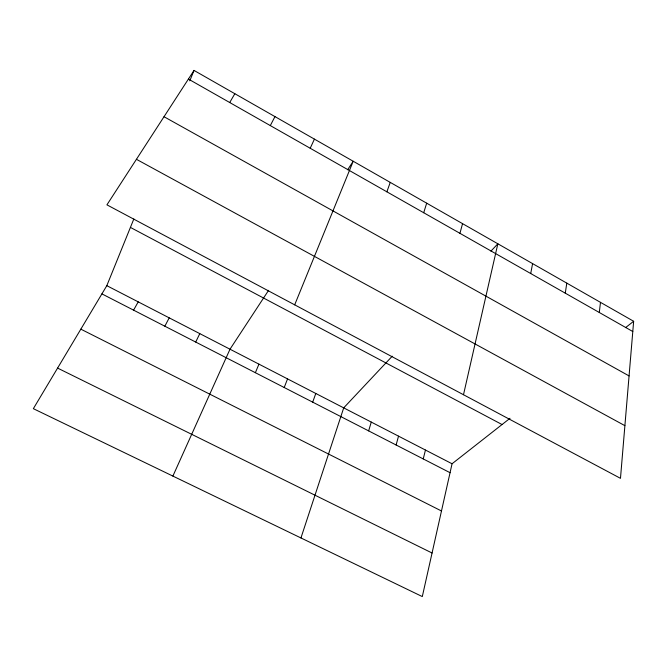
<?xml version="1.0" encoding="UTF-8"?>
<svg xmlns="http://www.w3.org/2000/svg" width="667" height="667" viewBox="0 0 667 667"><rect width="100%" height="100%" fill="white"/><g stroke="black" fill="none" stroke-linecap="round" stroke-linejoin="round"><path stroke-width="1" d="M633.65 321.277L620.477 478.339L106.928 204.844L194.014 70.419L633.65 321.277L625.563 327.63M599.291 312.498L600.483 302.351M565.274 293.163L566.8 283.133M530.715 273.537L532.591 263.615M510.005 418.301L452.059 463.765L422.303 596.581L33.35 408.671L106.812 285.668L133.834 218.976M463.49 394.739L497.849 243.788L490.937 251.142M423.245 458.929L425.454 450.042M459.947 233.325L462.548 223.645M396.106 444.989L398.532 436.151M368.634 430.882L371.277 422.094M423.703 212.731L426.688 203.185M300.942 537.952L343.705 407.87L392.246 356.203M386.868 191.813L390.245 182.391M312.698 402.143L315.799 393.472M284.209 387.519L287.544 378.898M189.795 80.84L194.014 70.419M294.681 304.836L353.21 161.256L347.649 169.735M255.369 372.703L258.946 364.149M172.886 476.088L229.998 349.216L268.601 290.328M310.205 148.257L314.424 139.12M195.706 342.054L199.792 333.633M270.31 125.588L274.971 116.608M164.849 326.205L169.201 317.851M133.583 310.147L138.211 301.868M229.715 102.526L234.842 93.714M57.587 368.092L432.066 553.01M80.84 329.156L441.479 510.98M101.909 293.88L450.058 472.703M106.812 285.668L452.059 463.765M130.415 227.405L502.051 424.546M136.435 159.305L624.896 425.663M164.015 116.725L629.064 375.921M188.419 79.065L632.791 331.524"/></g></svg>
